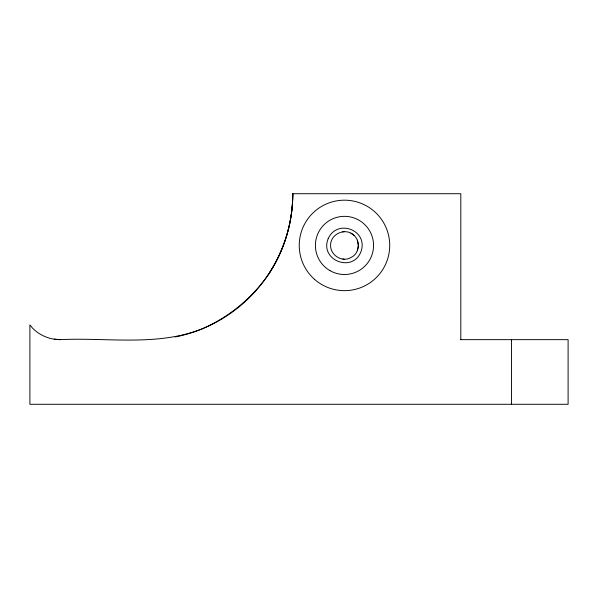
<?xml version="1.0" encoding="UTF-8"?>
<svg xmlns="http://www.w3.org/2000/svg" width="598" height="598" viewBox="0 0 598 598"><rect width="100%" height="100%" fill="white"/><g stroke="black" fill="none" stroke-linecap="round" stroke-linejoin="round"><path stroke-width="0.9" d="M357.32 250.741L358.374 245.419L357.32 240.104M460.811 339.649L460.811 193.715L292.773 193.715A145.568 144.866 90 0 1 268.158 274.863C251.638 298.469 228.982 317.067 202.61 328.661C157.274 346.795 107.513 337.287 60.106 339.649L54.291 339.081M354.308 235.597C346.1 227.046 330.343 233.571 330.582 245.419C330.432 255.339 342.265 262.701 350.862 257.551A13.141 11.586 90 0 0 358.381 245.419M342.624 231.897L344.478 231.523M460.355 339.649L568.1 339.649L568.1 404.285L29.9 404.285L29.9 324.901L32.688 328.295A38.773 38.773 0 0 0 60.106 339.649M342.796 258.979L344.478 259.315M511.507 339.649L511.507 404.285M175.207 336.973A146.062 146.062 0 0 0 292.773 193.715A145.568 144.866 -90 0 1 268.158 274.863M350.854 233.295A13.141 11.586 90 0 1 358.374 245.419M328.182 238.669C319.384 259.898 352.11 273.137 360.781 252.177C369.175 230.38 337.294 218.121 328.182 238.669M314.653 279.438A45.239 45.239 0 0 0 388.85 254.247A45.239 45.239 0 0 0 329.939 202.58A45.239 45.239 0 0 0 314.653 279.438M329.939 270.61A29.085 29.085 0 0 0 373.563 245.419A29.085 29.085 0 0 0 329.939 220.236A29.085 29.085 0 0 0 329.939 270.61"/></g></svg>
